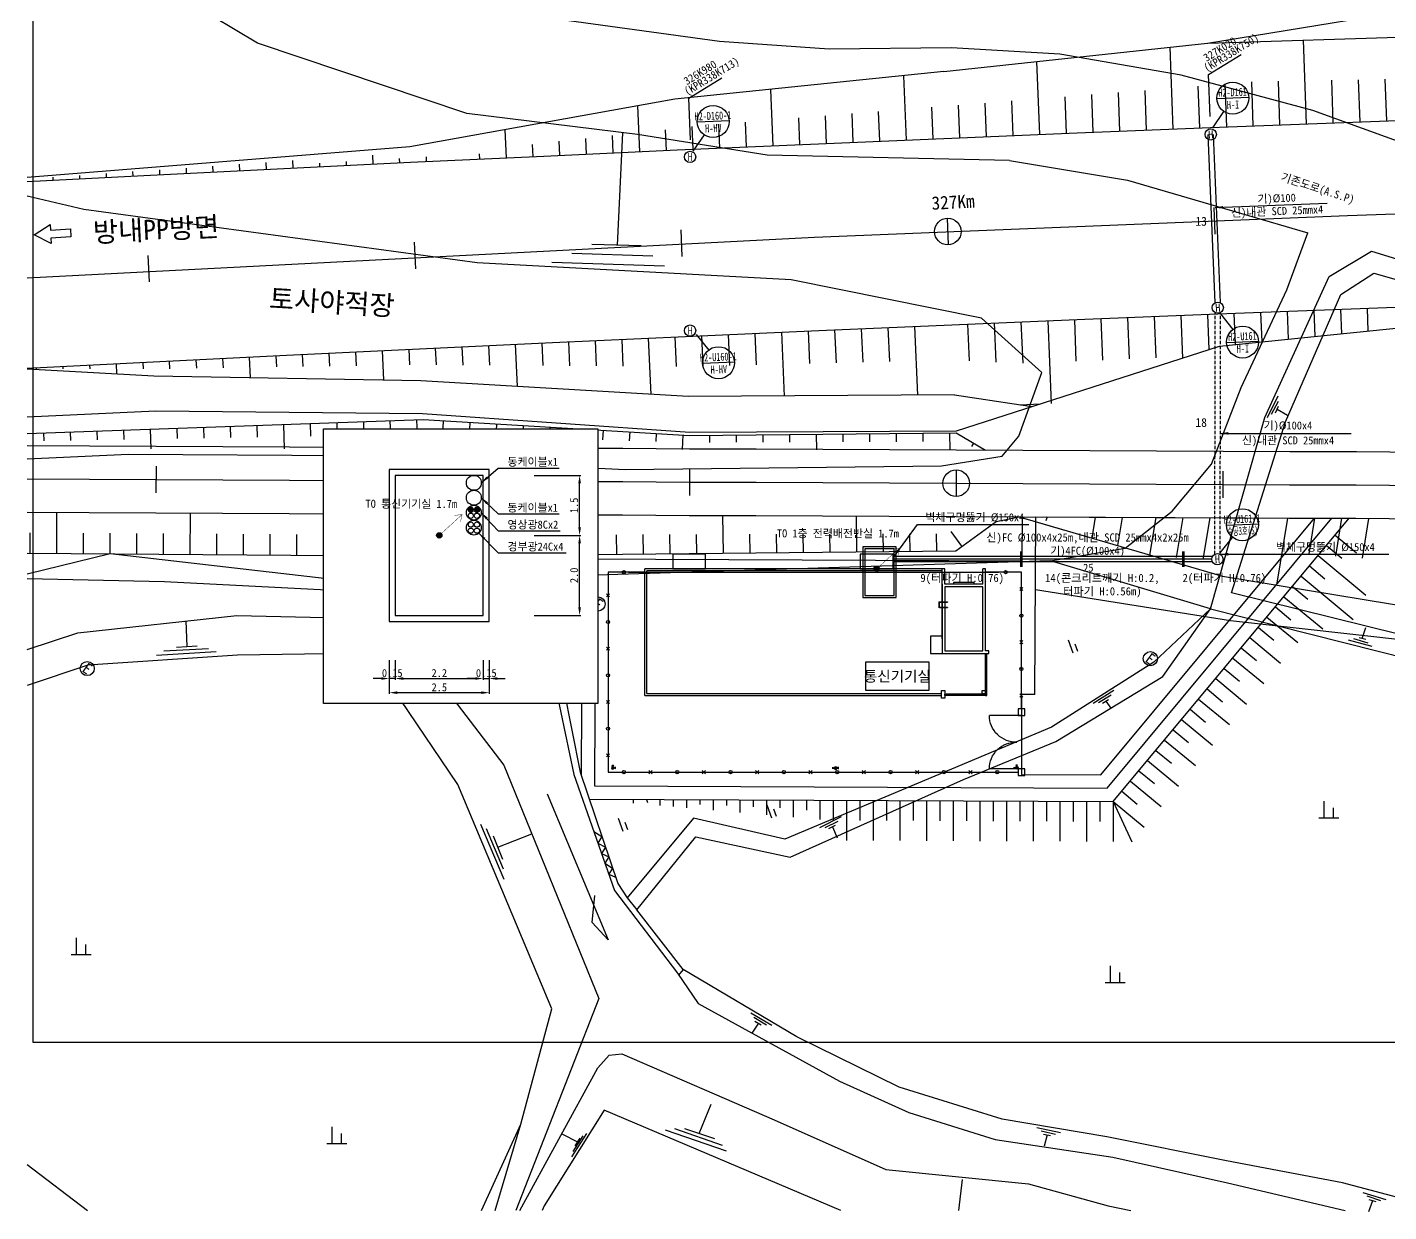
# Model space of a CAD drawing. Extents: x 12844 to 13371, y 104557 to 104695.
# Drawn here: x 13037.9 to 13140, y 104556.6 to 104645.4 of the extents above; entities that cross this region are included whole.
import ezdxf
from ezdxf.enums import TextEntityAlignment as Align

# ---------------------------------------------------------------- set-up
doc = ezdxf.new("R2010")
doc.units = 0
doc.header["$MEASUREMENT"] = 0
doc.linetypes.add('HIDDEN', pattern=[0.375, 0.25, -0.125])
doc.layers.get('DEFPOINTS').update_dxf_attribs({"linetype": 'CONTINUOUS'})
for name, color, linetype in [('TT-LINE', 7, 'CONTINUOUS'), ('TT-MANH', 4, 'CONTINUOUS'), ('TX-LINE', 2, 'CONTINUOUS'), ('TZ-BASE', 253, 'CONTINUOUS'), ('TZ-DIMS', 1, 'CONTINUOUS'), ('TZ-LEAL', 1, 'CONTINUOUS'), ('TZ-LEAT', 3, 'CONTINUOUS'), ('TZ-LINE', 7, 'CONTINUOUS'), ('TZ-TEXT', 6, 'CONTINUOUS')]:
    doc.layers.add(name, color=color, linetype=linetype)
doc.layers.add('TX-PAPR', color=2, linetype='CONTINUOUS', plot=False)
doc.styles.add('GR', font='GulimChe.ttf')
doc.styles.get("Standard").update_dxf_attribs({"font": 'GulimChe.ttf'})
doc.linetypes.add('ZIGZAG', pattern='A,0.00254,-5.08,[131,ltypeshp.shx,S=5.08,R=0,X=-5.08,Y=0],-10.16,[131,ltypeshp.shx,S=5.08,R=180,X=5.08,Y=0],-5.08', length=20.32254)
doc.dimstyles.new('D200', dxfattribs={"dimscale": 0.2, "dimtxt": 3, "dimasz": 3, "dimexe": 0.5, "dimexo": 0.5, "dimgap": 0.5, "dimtad": 1, "dimdec": 0, "dimzin": 1, "dimdsep": 46, "dimlunit": 6, "dimtxsty": 'Standard', "dimcen": 1, "dimclrd": 1, "dimclre": 1, "dimclrt": 3, "dimadec": 0, "dimazin": 0, "dimtfac": 1, "dimtdec": 0, "dimtix": 1, "dimtmove": 2, "dimatfit": 3, "dimfxl": 0, "dimtvp": 2, "dimlwd": -1, "dimlwe": -1, "dimarcsym": 0})

# ---------------------------------------------------------------- blocks, each defined once
blk = doc.blocks.new('*D15')
at = {"layer": 'DEFPOINTS', "color": 0}
for p in [(13075.84, 104607.31), (13079.34, 104607.31), (13075.84, 104601.31)]:
    blk.add_point(p, dxfattribs=at)
at = {"layer": 'TZ-LINE', "color": 1}
for p, q in [((13075.94, 104607.31), (13079.44, 104607.31)), ((13079.34, 104601.91), (13079.34, 104606.71)), ((13075.94, 104601.31), (13079.44, 104601.31))]:
    blk.add_line(p, q, dxfattribs=at)
for points in [[(13079.24, 104606.71), (13079.44, 104606.71), (13079.34, 104607.31)], [(13079.24, 104601.91), (13079.44, 104601.91), (13079.34, 104601.31)]]:
    blk.add_solid(points, dxfattribs=at)
at = {"layer": 'TZ-LINE', "color": 3, "insert": (13078.93, 104604.31), "char_height": 0.6, "width": 1.1387, "attachment_point": 5, "rotation": 90}
blk.add_mtext('2.0', dxfattribs=at)
blk = doc.blocks.new('*D16')
at = {"layer": 'DEFPOINTS', "color": 0}
for p in [(13075.84, 104611.81), (13079.34, 104611.81), (13075.84, 104607.31)]:
    blk.add_point(p, dxfattribs=at)
at = {"layer": 'TZ-LINE', "color": 1}
for p, q in [((13075.94, 104611.81), (13079.44, 104611.81)), ((13079.34, 104607.91), (13079.34, 104611.21)), ((13075.94, 104607.31), (13079.44, 104607.31))]:
    blk.add_line(p, q, dxfattribs=at)
for points in [[(13079.24, 104611.21), (13079.44, 104611.21), (13079.34, 104611.81)], [(13079.24, 104607.91), (13079.44, 104607.91), (13079.34, 104607.31)]]:
    blk.add_solid(points, dxfattribs=at)
at = {"layer": 'TZ-LINE', "color": 3, "insert": (13078.93, 104609.56), "char_height": 0.6, "attachment_point": 5, "rotation": 90}
blk.add_mtext('1.5', dxfattribs=at)
blk = doc.blocks.new('*D17')
at = {"layer": 'DEFPOINTS', "color": 0}
for p in [(13065.07, 104598.05), (13065.52, 104598.05), (13065.07, 104596.57)]:
    blk.add_point(p, dxfattribs=at)
at = {"layer": 'TZ-LINE', "color": 1}
for p, q in [((13065.07, 104597.95), (13065.07, 104596.47)), ((13065.52, 104597.95), (13065.52, 104596.47)), ((13064.47, 104596.57), (13063.87, 104596.57)), ((13065.52, 104596.57), (13065.07, 104596.57)), ((13066.12, 104596.57), (13066.72, 104596.57))]:
    blk.add_line(p, q, dxfattribs=at)
for points in [[(13064.47, 104596.67), (13064.47, 104596.47), (13065.07, 104596.57)], [(13066.12, 104596.67), (13066.12, 104596.47), (13065.52, 104596.57)]]:
    blk.add_solid(points, dxfattribs=at)
at = {"layer": 'TZ-LINE', "color": 3, "insert": (13065.29, 104596.98), "char_height": 0.6, "attachment_point": 5}
blk.add_mtext('0.15', dxfattribs=at)
blk = doc.blocks.new('*D18')
at = {"layer": 'DEFPOINTS', "color": 0}
for p in [(13065.52, 104598.05), (13072.12, 104598.05), (13072.12, 104596.57)]:
    blk.add_point(p, dxfattribs=at)
at = {"layer": 'TZ-LINE', "color": 1}
for p, q in [((13065.52, 104597.95), (13065.52, 104596.47)), ((13072.12, 104597.95), (13072.12, 104596.47)), ((13066.12, 104596.57), (13071.52, 104596.57))]:
    blk.add_line(p, q, dxfattribs=at)
for points in [[(13066.12, 104596.67), (13066.12, 104596.47), (13065.52, 104596.57)], [(13071.52, 104596.67), (13071.52, 104596.47), (13072.12, 104596.57)]]:
    blk.add_solid(points, dxfattribs=at)
at = {"layer": 'TZ-LINE', "color": 3, "insert": (13068.82, 104596.98), "char_height": 0.6, "attachment_point": 5}
blk.add_mtext('2.2', dxfattribs=at)
blk = doc.blocks.new('*D19')
at = {"layer": 'DEFPOINTS', "color": 0}
for p in [(13072.12, 104598.05), (13072.57, 104598.05), (13072.57, 104596.57)]:
    blk.add_point(p, dxfattribs=at)
at = {"layer": 'TZ-LINE', "color": 1}
for p, q in [((13072.12, 104597.95), (13072.12, 104596.47)), ((13072.57, 104597.95), (13072.57, 104596.47)), ((13071.52, 104596.57), (13070.92, 104596.57)), ((13072.12, 104596.57), (13072.57, 104596.57)), ((13073.17, 104596.57), (13073.77, 104596.57))]:
    blk.add_line(p, q, dxfattribs=at)
for points in [[(13071.52, 104596.67), (13071.52, 104596.47), (13072.12, 104596.57)], [(13073.17, 104596.67), (13073.17, 104596.47), (13072.57, 104596.57)]]:
    blk.add_solid(points, dxfattribs=at)
at = {"layer": 'TZ-LINE', "color": 3, "insert": (13072.34, 104596.98), "char_height": 0.6, "attachment_point": 5}
blk.add_mtext('0.15', dxfattribs=at)
blk = doc.blocks.new('*D20')
at = {"layer": 'DEFPOINTS', "color": 0}
for p in [(13065.07, 104598.05), (13072.57, 104598.05), (13072.57, 104595.51)]:
    blk.add_point(p, dxfattribs=at)
at = {"layer": 'TZ-LINE', "color": 1}
for p, q in [((13065.07, 104597.95), (13065.07, 104595.41)), ((13072.57, 104597.95), (13072.57, 104595.41)), ((13065.67, 104595.51), (13071.97, 104595.51))]:
    blk.add_line(p, q, dxfattribs=at)
for points in [[(13065.67, 104595.61), (13065.67, 104595.41), (13065.07, 104595.51)], [(13071.97, 104595.61), (13071.97, 104595.41), (13072.57, 104595.51)]]:
    blk.add_solid(points, dxfattribs=at)
at = {"layer": 'TZ-LINE', "color": 3, "insert": (13068.82, 104595.91), "char_height": 0.6, "attachment_point": 5}
blk.add_mtext('2.5', dxfattribs=at)

msp = doc.modelspace()

# ---------------------------------------------------------------- hatches: boundary and pattern name
at = {"layer": 'TZ-LINE'}
h = msp.add_hatch(color=256, dxfattribs=at)
h.dxf.hatch_style = 1
h.paths.add_polyline_path([(13101.42, 104604.8, 1), (13101.82, 104604.8, 1)])

# ---------------------------------------------------------------- linework, layer by layer
at = {"layer": 'TT-LINE', "linetype": 'HIDDEN', "flags": 128}
for points in [[(13126.98, 104605.89), (13127, 104624.03)], [(13127.38, 104605.89), (13127.4, 104624.02)]]:
    msp.add_lwpolyline(points, dxfattribs=at)
at = {"layer": 'TT-MANH'}
for centre in [(13126.67, 104637.38), (13087.63, 104635.7), (13127.2, 104624.39), (13087.63, 104622.67), (13127.17, 104605.52)]:
    msp.add_circle(centre, 0.42, dxfattribs=at)
at = {"layer": 'TZ-BASE'}
for p, q in [((13126.46, 104644.23), (13147.35, 104644.9)), ((13123.86, 104637.79), (13123.62, 104643.92)), ((13133.86, 104638.18), (13133.62, 104644.46)), ((13113.86, 104637.39), (13113.63, 104642.85)), ((13106.65, 104642.1), (13086.49, 104640.02)), ((13103.86, 104636.97), (13103.65, 104641.79)), ((13137.87, 104638.34), (13137.75, 104641.49)), ((13139.87, 104638.41), (13139.75, 104641.53)), ((13093.86, 104636.54), (13093.67, 104640.76)), ((13119.86, 104637.63), (13119.75, 104640.53)), ((13121.86, 104637.71), (13121.74, 104640.69)), ((13125.86, 104637.87), (13125.73, 104641.01)), ((13127.87, 104637.95), (13127.74, 104641.17)), ((13129.86, 104638.03), (13129.74, 104641.33)), ((13131.86, 104638.11), (13131.74, 104641.39)), ((13135.86, 104638.26), (13135.74, 104641.46)), ((13086.49, 104640.02), (13066.61, 104636.46)), ((13083.86, 104636.09), (13083.7, 104639.52)), ((13107.86, 104637.14), (13107.76, 104639.58)), ((13109.86, 104637.22), (13109.76, 104639.74)), ((13111.86, 104637.31), (13111.75, 104639.9)), ((13115.86, 104637.47), (13115.74, 104640.21)), ((13117.86, 104637.55), (13117.75, 104640.37)), ((13095.85, 104636.63), (13095.77, 104638.63)), ((13097.86, 104636.71), (13097.77, 104638.79)), ((13099.86, 104636.8), (13099.77, 104638.95)), ((13101.86, 104636.89), (13101.76, 104639.1)), ((13105.85, 104637.06), (13105.75, 104639.42)), ((13073.86, 104635.63), (13073.76, 104637.74)), ((13085.85, 104636.18), (13085.78, 104637.74)), ((13087.86, 104636.27), (13087.79, 104637.97)), ((13089.86, 104636.36), (13089.78, 104638.15)), ((13091.86, 104636.45), (13091.78, 104638.31)), ((13066.61, 104636.46), (13037.92, 104634.16)), ((13075.85, 104635.72), (13075.81, 104636.64)), ((13077.86, 104635.82), (13077.81, 104636.87)), ((13079.86, 104635.91), (13079.81, 104637.09)), ((13081.86, 104636), (13081.8, 104637.3)), ((13057.86, 104634.86), (13057.84, 104635.42)), ((13063.86, 104635.15), (13063.83, 104635.83)), ((13065.86, 104635.25), (13065.84, 104635.58)), ((13067.86, 104635.35), (13067.85, 104635.7)), ((13071.86, 104635.54), (13071.84, 104635.94)), ((13043.86, 104634.16), (13043.85, 104634.45)), ((13045.86, 104634.26), (13045.84, 104634.59)), ((13047.87, 104634.37), (13047.85, 104634.73)), ((13049.86, 104634.47), (13049.85, 104634.86)), ((13051.86, 104634.57), (13051.84, 104635)), ((13053.86, 104634.66), (13053.84, 104635.14)), ((13055.86, 104634.76), (13055.83, 104635.28)), ((13059.86, 104634.96), (13059.85, 104635.22)), ((13061.86, 104635.06), (13061.85, 104635.34)), ((13039.87, 104633.96), (13039.86, 104634.17)), ((13041.86, 104634.06), (13041.85, 104634.31)), ((13126.9, 104631.91), (13126.97, 104629.91)), ((13106.91, 104631.1), (13106.99, 104629.1)), ((13066.94, 104629.3), (13067.04, 104627.3)), ((13086.93, 104630.23), (13087.01, 104628.23)), ((13046.97, 104628.31), (13047.07, 104626.32)), ((13132.4, 104624.12), (13132.48, 104622.02)), ((13134.4, 104624.19), (13134.48, 104622.23)), ((13136.4, 104624.27), (13136.47, 104622.43)), ((13138.39, 104624.35), (13138.45, 104622.63)), ((13108.44, 104623.15), (13108.56, 104620.41)), ((13110.44, 104623.24), (13110.56, 104620.3)), ((13112.44, 104623.32), (13112.57, 104620.22)), ((13114.44, 104623.4), (13114.69, 104617.2)), ((13116.44, 104623.48), (13116.56, 104620.38)), ((13118.42, 104623.56), (13118.55, 104620.46)), ((13120.42, 104623.64), (13120.55, 104620.54)), ((13122.42, 104623.72), (13122.54, 104620.62)), ((13124.42, 104623.8), (13124.55, 104620.61)), ((13126.42, 104623.88), (13126.52, 104621.24)), ((13128.41, 104623.96), (13128.5, 104621.62)), ((13130.4, 104624.04), (13130.49, 104621.82)), ((13084.49, 104622.11), (13084.69, 104617.88)), ((13086.49, 104622.2), (13086.59, 104619.98)), ((13088.48, 104622.29), (13088.58, 104620.01)), ((13090.48, 104622.37), (13090.58, 104620.06)), ((13092.48, 104622.46), (13092.58, 104620.11)), ((13094.48, 104622.55), (13094.69, 104617.76)), ((13096.47, 104622.64), (13096.58, 104620.21)), ((13098.46, 104622.73), (13098.57, 104620.26)), ((13100.46, 104622.81), (13100.57, 104620.3)), ((13102.46, 104622.9), (13102.57, 104620.35)), ((13104.46, 104622.98), (13104.68, 104617.82)), ((13062.54, 104621.07), (13062.59, 104620.03)), ((13064.54, 104621.17), (13064.64, 104618.95)), ((13066.53, 104621.27), (13066.59, 104620.09)), ((13068.52, 104621.36), (13068.58, 104620.1)), ((13070.52, 104621.46), (13070.59, 104620.08)), ((13072.52, 104621.55), (13072.59, 104620.07)), ((13074.52, 104621.65), (13074.67, 104618.47)), ((13076.51, 104621.74), (13076.59, 104620.05)), ((13078.5, 104621.83), (13078.58, 104620.03)), ((13080.5, 104621.92), (13080.59, 104620.02)), ((13082.5, 104622.01), (13082.59, 104620.01)), ((13042.58, 104620.08), (13042.6, 104619.8)), ((13044.58, 104620.18), (13044.62, 104619.42)), ((13046.58, 104620.28), (13046.6, 104619.79)), ((13048.57, 104620.38), (13048.59, 104619.81)), ((13050.56, 104620.48), (13050.6, 104619.84)), ((13052.56, 104620.58), (13052.6, 104619.88)), ((13054.56, 104620.68), (13054.64, 104619.13)), ((13056.56, 104620.78), (13056.6, 104619.94)), ((13058.54, 104620.88), (13058.59, 104619.97)), ((13060.54, 104620.98), (13060.59, 104620)), ((13038.59, 104619.87), (13038.59, 104619.81)), ((13040.59, 104619.97), (13040.6, 104619.8)), ((13067.12, 104615.97), (13067.2, 104613.77)), ((13039.14, 104614.99), (13039.16, 104614.4)), ((13041.14, 104615.06), (13041.16, 104614.43)), ((13043.14, 104615.13), (13043.16, 104614.47)), ((13045.14, 104615.2), (13045.16, 104614.5)), ((13047.14, 104615.27), (13047.19, 104613.8)), ((13049.13, 104615.34), (13049.16, 104614.57)), ((13051.13, 104615.41), (13051.16, 104614.6)), ((13053.13, 104615.48), (13053.16, 104614.64)), ((13055.13, 104615.55), (13055.16, 104614.67)), ((13057.13, 104615.62), (13057.19, 104613.79)), ((13059.13, 104615.69), (13059.16, 104614.74)), ((13061.13, 104615.76), (13061.16, 104614.77)), ((13063.13, 104615.83), (13063.16, 104614.8)), ((13065.12, 104615.9), (13065.16, 104614.84)), ((13069.12, 104615.9), (13069.06, 104614.83)), ((13071.12, 104615.78), (13071.06, 104614.77)), ((13073.11, 104615.66), (13073.06, 104614.71)), ((13075.11, 104615.55), (13075.06, 104614.65)), ((13077.11, 104615.43), (13077.01, 104613.76)), ((13079.1, 104615.31), (13079.06, 104614.53)), ((13081.1, 104615.19), (13081.06, 104614.47)), ((13083.1, 104615.08), (13083.06, 104614.41)), ((13085.09, 104614.96), (13085.06, 104614.35)), ((13101.09, 104614.93), (13101.09, 104614.33)), ((13103.09, 104614.95), (13103.09, 104614.33)), ((13105.09, 104614.96), (13105.09, 104614.34)), ((13107.09, 104614.98), (13107.1, 104613.72)), ((13087.09, 104614.84), (13087.02, 104613.74)), ((13089.09, 104614.83), (13089.09, 104614.28)), ((13091.09, 104614.84), (13091.09, 104614.29)), ((13093.09, 104614.86), (13093.09, 104614.3)), ((13095.09, 104614.88), (13095.09, 104614.31)), ((13097.09, 104614.9), (13097.1, 104613.73)), ((13099.09, 104614.91), (13099.09, 104614.32)), ((13108.88, 104614.23), (13108.73, 104613.97)), ((13047.58, 104612.49), (13047.57, 104610.49)), ((13067.58, 104612.4), (13067.57, 104610.4)), ((13087.58, 104612.31), (13087.57, 104610.31)), ((13107.58, 104612.22), (13107.57, 104610.22)), ((13127.58, 104612.13), (13127.57, 104610.13)), ((13040.13, 104605.97), (13040.15, 104609.03)), ((13050.13, 104605.88), (13050.15, 104608.98)), ((13060.13, 104605.8), (13060.15, 104608.94)), ((13070.12, 104605.77), (13070.09, 104608.89)), ((13080.12, 104605.87), (13080.09, 104608.85)), ((13090.12, 104605.97), (13090.09, 104608.8)), ((13100.12, 104606.08), (13100.1, 104608.76)), ((13112.54, 104605.37), (13112.55, 104608.7)), ((13113.48, 104595.37), (13113.54, 104608.7)), ((13114.39, 104608.69), (13114.31, 104608.41)), ((13117.99, 104608.67), (13117.74, 104607.11)), ((13118.43, 104589.34), (13134.46, 104608.6)), ((13118.9, 104588.34), (13135.76, 104608.59)), ((13119.36, 104587.34), (13137.05, 104608.59)), ((13120.02, 104608.66), (13119.67, 104606.54)), ((13122.54, 104608.65), (13122.08, 104605.82)), ((13124.57, 104608.64), (13124.08, 104605.65)), ((13126.59, 104608.63), (13126.08, 104605.49)), ((13132.43, 104608.61), (13131.61, 104603.58)), ((13134.46, 104608.6), (13134.02, 104605.93)), ((13136.48, 104608.59), (13136.02, 104605.76)), ((13138.51, 104608.58), (13138.02, 104605.59)), ((13038.13, 104605.98), (13038.14, 104607.51)), ((13042.13, 104605.95), (13042.14, 104607.48)), ((13044.13, 104605.93), (13044.14, 104607.47)), ((13046.13, 104605.92), (13046.14, 104607.46)), ((13048.13, 104605.9), (13048.14, 104607.45)), ((13052.13, 104605.87), (13052.14, 104607.42)), ((13054.13, 104605.85), (13054.14, 104607.41)), ((13056.13, 104605.83), (13056.14, 104607.4)), ((13058.13, 104605.82), (13058.14, 104607.38)), ((13062.12, 104605.79), (13062.14, 104607.36)), ((13074.98, 104607.31), (13062.45, 104607.31)), ((13074.98, 104606.86), (13062.45, 104606.86)), ((13064.12, 104605.77), (13064.14, 104607.34)), ((13066.12, 104605.75), (13066.14, 104607.33)), ((13068.12, 104605.75), (13068.11, 104607.32)), ((13072.12, 104605.79), (13072.11, 104607.34)), ((13074.12, 104605.81), (13074.11, 104607.34)), ((13076.12, 104605.83), (13076.11, 104607.35)), ((13078.12, 104605.85), (13078.11, 104607.35)), ((13082.12, 104605.89), (13082.11, 104607.36)), ((13084.12, 104605.91), (13084.11, 104607.37)), ((13086.12, 104605.93), (13086.11, 104607.38)), ((13088.12, 104605.95), (13088.11, 104607.38)), ((13092.12, 104605.99), (13092.11, 104607.39)), ((13094.12, 104606.01), (13094.11, 104607.4)), ((13096.12, 104606.03), (13096.11, 104607.4)), ((13098.12, 104606.05), (13098.11, 104607.41)), ((13102.12, 104606.1), (13102.11, 104607.42)), ((13104.12, 104606.12), (13104.11, 104607.43)), ((13106.12, 104606.14), (13106.11, 104607.43)), ((13108.01, 104606.49), (13107.2, 104607.61)), ((13062.45, 104606.56), (13074.98, 104606.56)), ((13079.53, 104605.52), (13079.45, 104589.29)), ((13112.54, 104605.37), (13079.53, 104605.52)), ((13080.53, 104605.52), (13080.45, 104588.52)), ((13080.53, 104605.52), (13080.45, 104588.52)), ((13084.22, 104595.3), (13084.22, 104604.8)), ((13106.52, 104604.8), (13084.22, 104604.8)), ((13106.72, 104604.8), (13106.52, 104604.8)), ((13106.52, 104599.55), (13106.52, 104604.8)), ((13106.72, 104603.65), (13106.72, 104604.8)), ((13109.77, 104604.8), (13109.57, 104604.8)), ((13109.57, 104603.65), (13109.57, 104604.8)), ((13109.77, 104598.65), (13109.77, 104604.8)), ((13083.01, 104604.55), (13110.76, 104604.55)), ((13106.52, 104604.65), (13084.37, 104604.65)), ((13084.37, 104595.45), (13084.37, 104604.65)), ((13107.41, 104603.8), (13108.93, 104603.8)), ((13107.41, 104603.65), (13107.41, 104603.8)), ((13108.93, 104603.65), (13108.93, 104603.8)), ((13081.59, 104602.92), (13081.36, 104602.69)), ((13081.36, 104602.92), (13081.59, 104602.69)), ((13106.52, 104603.65), (13106.52, 104598.45)), ((13109.57, 104603.65), (13106.72, 104603.65)), ((13109.57, 104603.45), (13106.72, 104603.45)), ((13106.72, 104603.45), (13106.72, 104598.65)), ((13109.57, 104598.65), (13109.57, 104603.45)), ((13112.36, 104603.18), (13112.59, 104603.41)), ((13112.59, 104603.18), (13112.36, 104603.41)), ((13106.3, 104601.93), (13106.3, 104602.29)), ((13106.3, 104601.93), (13106.3, 104602.29)), ((13106.32, 104601.93), (13106.32, 104602.29)), ((13106.32, 104601.93), (13106.32, 104602.29)), ((13106.33, 104602.32), (13106.52, 104602.32)), ((13106.33, 104602.32), (13106.92, 104602.32)), ((13106.33, 104602.3), (13106.52, 104602.3)), ((13106.33, 104602.3), (13106.92, 104602.3)), ((13106.33, 104601.92), (13106.52, 104601.92)), ((13106.33, 104601.92), (13106.92, 104601.92)), ((13106.33, 104601.9), (13106.52, 104601.9)), ((13106.33, 104601.9), (13106.92, 104601.9)), ((13106.92, 104602.32), (13106.92, 104602.3)), ((13106.92, 104602.3), (13106.92, 104602.32)), ((13106.92, 104601.92), (13106.92, 104601.9)), ((13106.92, 104601.9), (13106.92, 104601.92)), ((13081.59, 104598.92), (13081.36, 104598.69)), ((13081.36, 104598.92), (13081.59, 104598.69)), ((13106.72, 104598.65), (13109.57, 104598.65)), ((13110.02, 104598.65), (13109.77, 104598.65)), ((13110.02, 104598.45), (13110.02, 104598.65)), ((13112.36, 104599.18), (13112.59, 104599.41)), ((13112.59, 104599.18), (13112.36, 104599.41)), ((13106.52, 104598.45), (13110.02, 104598.45)), ((13106.52, 104598.45), (13109.77, 104598.45)), ((13109.78, 104595.4), (13109.78, 104598.4)), ((13109.82, 104595.4), (13109.82, 104598.4)), ((13109.84, 104595.4), (13109.84, 104598.4)), ((13109.88, 104595.4), (13109.88, 104598.4)), ((13081.59, 104594.92), (13081.36, 104594.69)), ((13081.36, 104594.92), (13081.59, 104594.69)), ((13084.22, 104595.3), (13106.47, 104595.3)), ((13084.37, 104595.45), (13106.47, 104595.45)), ((13109.78, 104595.4), (13106.82, 104595.4)), ((13109.78, 104595.36), (13106.82, 104595.36)), ((13109.78, 104595.34), (13106.82, 104595.34)), ((13109.78, 104595.3), (13106.82, 104595.3)), ((13112.36, 104595.18), (13112.59, 104595.41)), ((13112.59, 104595.18), (13112.36, 104595.41)), ((13112.49, 104595.37), (13112.47, 104589.37)), ((13113.48, 104595.37), (13112.49, 104595.37)), ((13112.47, 104593.8), (13110.07, 104593.8)), ((13112.72, 104594.3), (13112.22, 104594.3)), ((13112.22, 104594.3), (13112.22, 104593.8)), ((13112.22, 104593.8), (13112.72, 104593.8)), ((13112.72, 104593.8), (13112.72, 104594.3)), ((13081.59, 104590.92), (13081.36, 104590.69)), ((13081.36, 104590.92), (13081.59, 104590.69)), ((13081.82, 104589.97), (13081.77, 104590.08)), ((13081.77, 104590.08), (13081.88, 104590.08)), ((13081.88, 104590.08), (13081.82, 104589.97)), ((13082.03, 104589.93), (13081.93, 104589.87)), ((13081.93, 104589.87), (13082.03, 104589.81)), ((13082.03, 104589.81), (13082.03, 104589.93)), ((13084.78, 104589.43), (13084.54, 104589.67)), ((13084.78, 104589.67), (13084.54, 104589.43)), ((13088.78, 104589.43), (13088.54, 104589.67)), ((13088.78, 104589.67), (13088.54, 104589.43)), ((13092.78, 104589.43), (13092.54, 104589.67)), ((13092.78, 104589.67), (13092.54, 104589.43)), ((13096.78, 104589.43), (13096.54, 104589.67)), ((13096.78, 104589.67), (13096.54, 104589.43)), ((13098.34, 104589.91), (13098.44, 104589.85)), ((13098.34, 104589.79), (13098.34, 104589.91)), ((13098.44, 104589.85), (13098.34, 104589.79)), ((13098.75, 104589.91), (13098.64, 104589.85)), ((13098.64, 104589.85), (13098.75, 104589.79)), ((13098.75, 104589.79), (13098.75, 104589.91)), ((13100.78, 104589.43), (13100.54, 104589.67)), ((13100.78, 104589.67), (13100.54, 104589.43)), ((13104.78, 104589.43), (13104.54, 104589.67)), ((13104.78, 104589.67), (13104.54, 104589.43)), ((13108.78, 104589.43), (13108.54, 104589.67)), ((13108.78, 104589.67), (13108.54, 104589.43)), ((13112.47, 104589.8), (13110.07, 104589.8)), ((13111.92, 104589.93), (13112.02, 104589.87)), ((13111.92, 104589.81), (13111.92, 104589.93)), ((13112.02, 104589.87), (13111.92, 104589.81)), ((13112.06, 104590.08), (13112.12, 104589.97)), ((13112.18, 104590.08), (13112.06, 104590.08)), ((13112.12, 104589.97), (13112.18, 104590.08)), ((13112.72, 104589.8), (13112.22, 104589.8)), ((13112.22, 104589.8), (13112.22, 104589.3)), ((13112.72, 104589.3), (13112.72, 104589.8)), ((13080.45, 104588.52), (13118.9, 104588.34)), ((13112.22, 104589.3), (13112.72, 104589.3)), ((13112.47, 104589.37), (13118.43, 104589.34)), ((13080.05, 104587.52), (13119.36, 104587.34))]:
    msp.add_line(p, q, dxfattribs=at)
at = {"layer": 'TZ-BASE', "ltscale": 0.7}
for p, q in [((13037.92, 104614.94), (13067.6, 104615.99)), ((13067.6, 104615.99), (13087.59, 104614.81)), ((13067.6, 104615.99), (13087.59, 104614.81)), ((13087.59, 104614.81), (13107.59, 104614.99)), ((13087.59, 104614.81), (13107.59, 104614.99)), ((13107.59, 104614.99), (13109.77, 104613.71)), ((13107.59, 104614.99), (13109.77, 104613.71)), ((13107.55, 104606.15), (13110.58, 104608.35)), ((13107.55, 104606.15), (13110.58, 104608.35)), ((13110.58, 104608.35), (13112.31, 104608.7)), ((13110.58, 104608.35), (13112.31, 104608.7)), ((13112.31, 104608.7), (13115.62, 104607.73)), ((13112.31, 104608.7), (13127.54, 104604.24)), ((13037.92, 104605.98), (13067.55, 104605.74)), ((13067.55, 104605.74), (13107.55, 104606.15)), ((13127.53, 104604.24), (13127.54, 104604.24)), ((13127.53, 104604.24), (13127.54, 104604.24)), ((13127.54, 104604.24), (13147.53, 104600.97)), ((13127.54, 104604.24), (13147.53, 104600.97))]:
    msp.add_line(p, q, dxfattribs=at)
at = {"layer": 'TZ-BASE'}
for points in [[(13124.45, 104641.82), (13115.36, 104643.41), (13107.24, 104643.89), (13098.06, 104643.78), (13089.83, 104644.35), (13076.54, 104646.19), (13058.84, 104651.17), (13050.67, 104656.14), (13044.23, 104660.67)], [(13111.57, 104635.43), (13093.4, 104635.84), (13083.68, 104637.37), (13070.88, 104638.96), (13055.18, 104644.23), (13048.49, 104648.25), (13040.26, 104654.18), (13037.92, 104655.92)], [(13106.65, 104642.1), (13126.42, 104644.22), (13146.35, 104647.5), (13146.74, 104647.65)], [(13166.84, 104634.61), (13165.68, 104631.31), (13161.56, 104629.3), (13134.33, 104639.17), (13124.45, 104641.82)], [(13037.92, 104633.85), (13046.66, 104634.3), (13056.66, 104634.8), (13066.66, 104635.29), (13076.66, 104635.76), (13086.65, 104636.22), (13096.66, 104636.66), (13106.66, 104637.09), (13116.66, 104637.51), (13126.66, 104637.9), (13136.66, 104638.29), (13146.67, 104638.66), (13156.67, 104639.02), (13166.67, 104639.36), (13176.68, 104639.69), (13186.68, 104640.01), (13196.69, 104640.31), (13197.92, 104640.34)], [(13082.19, 104629.08), (13082.58, 104637.5)], [(13111.57, 104635.43), (13120.42, 104633.94), (13133.96, 104630)], [(13037.92, 104626.63), (13096.96, 104629.67), (13136.93, 104631.3), (13176.9, 104632.69), (13197.92, 104633.29)], [(13037.92, 104613.04), (13045.5, 104613.39), (13061.84, 104613.31), (13082.75, 104612.25), (13106.47, 104612.53), (13111.03, 104613.24), (13112.28, 104614.74), (13114.01, 104619.52), (13109.49, 104623.59), (13095.2, 104626.47), (13071.66, 104627.76), (13042.17, 104631.74), (13037.92, 104632.75)], [(13114.66, 104605.4), (13120.25, 104606.36), (13123.78, 104609.12), (13126.72, 104612.64), (13128.95, 104618.39), (13132.37, 104625.73), (13133.96, 104630)], [(13084.84, 104628.25), (13078.76, 104628.46)], [(13083.95, 104629.03), (13080.25, 104629.13)], [(13126.65, 104601.8), (13130.72, 104616.14), (13135.54, 104626.72), (13138.72, 104628.62), (13155.25, 104623.56), (13155.97, 104613.94), (13158.95, 104602.33), (13160.43, 104601.42), (13163.83, 104593.32), (13166.54, 104576.69), (13166.25, 104568.83)], [(13085.7, 104627.51), (13077.27, 104627.78)], [(13037.92, 104619.84), (13047.37, 104620.32), (13057.35, 104620.82), (13067.33, 104621.31), (13077.31, 104621.78), (13087.28, 104622.23), (13097.27, 104622.68), (13107.25, 104623.1), (13117.23, 104623.52), (13127.21, 104623.92), (13137.19, 104624.3), (13147.17, 104624.67), (13157.16, 104625.03), (13167.14, 104625.37), (13177.13, 104625.7), (13187.11, 104626.01), (13197.1, 104626.31), (13197.92, 104626.33)], [(13153.46, 104596.75), (13128.23, 104603.01), (13132.28, 104615.82), (13136.42, 104625.37), (13138.91, 104626.97), (13151.13, 104623.51), (13149.42, 104608.73), (13152.9, 104602.05), (13153.46, 104596.75)], [(13107.46, 104617.84), (13087.48, 104617.72), (13067.44, 104618.9), (13047.42, 104619.26), (13037.92, 104619.78)], [(13107.46, 104617.84), (13112.43, 104617.1)], [(13112.39, 104617.11), (13113.88, 104617.17)], [(13112.43, 104617.1), (13113.28, 104616.98)], [(13130.92, 104616.14), (13131.73, 104617.78)], [(13131.23, 104616.4), (13131.74, 104617.37)], [(13131.53, 104616.5), (13131.76, 104616.99)], [(13131.65, 104616.77), (13132.42, 104616.33)], [(13037.92, 104614.04), (13042.59, 104614.02), (13047.59, 104613.99), (13052.59, 104613.97), (13057.59, 104613.95), (13062.59, 104613.93), (13067.59, 104613.9), (13077.59, 104613.86), (13082.59, 104613.84), (13087.59, 104613.81), (13092.59, 104613.79), (13097.59, 104613.77), (13102.59, 104613.74), (13107.59, 104613.72), (13112.59, 104613.7), (13117.59, 104613.68), (13122.59, 104613.65), (13127.59, 104613.63), (13132.59, 104613.61), (13137.59, 104613.59), (13142.59, 104613.56)], [(13070.8, 104612.54), (13079.21, 104611.91)], [(13037.92, 104611.54), (13042.58, 104611.52), (13047.58, 104611.49), (13052.58, 104611.47), (13057.58, 104611.45), (13062.58, 104611.43), (13067.58, 104611.4), (13072.58, 104611.38), (13077.58, 104611.36), (13082.58, 104611.34), (13087.58, 104611.31), (13092.58, 104611.29), (13097.58, 104611.27), (13102.58, 104611.24), (13107.58, 104611.22), (13112.58, 104611.2), (13117.58, 104611.18), (13122.58, 104611.15), (13127.58, 104611.13), (13132.57, 104611.11), (13137.57, 104611.09), (13142.57, 104611.06)], [(13071.63, 104611.76), (13077.69, 104611.3)], [(13072.48, 104610.95), (13076.17, 104610.68)], [(13074.24, 104610.82), (13073.49, 104602.54)], [(13037.92, 104609.04), (13042.56, 104609.02), (13047.56, 104608.99), (13052.56, 104608.97), (13057.56, 104608.95), (13062.56, 104608.93), (13067.56, 104608.9), (13077.56, 104608.86), (13082.56, 104608.84), (13087.56, 104608.81), (13092.56, 104608.79), (13097.56, 104608.77), (13102.56, 104608.74), (13107.56, 104608.72), (13112.56, 104608.7), (13117.56, 104608.68), (13122.56, 104608.65), (13127.56, 104608.63), (13132.56, 104608.61), (13137.56, 104608.59), (13142.56, 104608.56)], [(13113.54, 104608.7), (13134.46, 104608.6)], [(13126.65, 104601.8), (13114.66, 104605.4), (13077.45, 104604.22), (13076.88, 104602.15), (13044.13, 104605.93), (13037.92, 104604.39)], [(13076.32, 104601.78), (13078.9, 104589.36), (13081.95, 104580.68), (13086.67, 104574.46), (13088.22, 104572.19), (13098.82, 104566.37), (13104.02, 104564.03), (13110.5, 104561.99), (13119.33, 104560.66), (13127.92, 104558.73), (13136.74, 104556.67)], [(13076.88, 104602.15), (13079.37, 104589.54), (13082.2, 104581.2), (13082.91, 104580.12)], [(13144.38, 104556.67), (13136.56, 104558.73), (13127.84, 104560.39), (13118.88, 104562.2), (13111.02, 104563.52), (13103.31, 104565.91), (13095.64, 104569.7), (13087.1, 104574.74), (13083.63, 104579.21), (13088.05, 104584.7), (13095.13, 104583.16), (13108.13, 104588.99), (13115.06, 104591.84), (13123.07, 104596.72), (13126.65, 104601.8), (13122.39, 104597.8), (13114.72, 104592.91), (13094.73, 104584.53), (13087.88, 104586.1), (13082.91, 104580.12), (13083.63, 104579.21)], [(13126.65, 104601.8), (13154.06, 104594.86), (13156.95, 104587.07), (13159.41, 104578.25), (13157.41, 104568.9), (13152.29, 104561.59), (13146.68, 104556.67)], [(13037.92, 104598.74), (13041.7, 104600.01), (13053.64, 104601.3), (13061.34, 104601.12), (13067.96, 104597.53), (13073.67, 104590.06), (13080.79, 104572.58), (13074.55, 104556.67)], [(13049.91, 104598.97), (13049.84, 104600.89)], [(13106.52, 104599.75), (13105.66, 104599.75), (13105.66, 104598.45), (13106.52, 104598.45)], [(13138.31, 104599.49), (13137.79, 104599.63)], [(13138.02, 104599.57), (13138.31, 104600.41)], [(13047.6, 104598.33), (13052.08, 104598.6)], [(13048.16, 104598.65), (13051.51, 104598.83)], [(13049.12, 104598.91), (13050.65, 104599.02)], [(13115.97, 104599.48), (13116.33, 104598.5)], [(13116.47, 104599.18), (13116.67, 104598.63)], [(13138.77, 104598.97), (13137.01, 104599.45)], [(13138.47, 104599.23), (13137.41, 104599.54)], [(13071.98, 104556.67), (13074.93, 104563.13), (13077.25, 104571.8), (13070.21, 104588.62), (13065.89, 104595.01), (13060.39, 104598.42), (13053.69, 104598.33), (13042.46, 104597.58), (13037.92, 104596.05)], [(13077.08, 104598.09), (13077.74, 104597.8), (13077.24, 104597.32), (13077.88, 104597.1), (13077.42, 104596.5), (13078.05, 104596.23), (13077.58, 104595.71), (13078.22, 104595.38), (13077.77, 104594.81)], [(13117.86, 104594.72), (13119.4, 104595.7)], [(13118.26, 104594.77), (13119.19, 104595.35)], [(13118.56, 104594.71), (13119.01, 104595)], [(13118.81, 104594.87), (13119.18, 104594.35)], [(13076.9, 104587.92), (13081.49, 104576.96), (13080.27, 104578.28), (13080.47, 104580.29)], [(13135.18, 104586.11), (13135.18, 104587.36)], [(13093.39, 104587.1), (13093.74, 104586.12)], [(13093.89, 104586.8), (13094.09, 104586.24)], [(13135.88, 104586.11), (13135.88, 104586.86)], [(13071.9, 104585.64), (13073.67, 104581.52)], [(13082.23, 104586.1), (13082.58, 104585.12)], [(13082.72, 104585.8), (13082.93, 104585.24)], [(13097.35, 104585.39), (13098.97, 104586.21)], [(13097.75, 104585.4), (13098.74, 104585.88)], [(13098.04, 104585.31), (13098.52, 104585.56)], [(13098.31, 104585.45), (13098.66, 104584.63)], [(13134.78, 104586.11), (13136.28, 104586.11)], [(13072.33, 104585.31), (13073.6, 104582.3)], [(13072.87, 104584.78), (13073.57, 104583.03)], [(13073.21, 104583.92), (13075.76, 104584.92)], [(13080.4, 104585.09), (13081, 104584.72), (13080.71, 104584.23), (13081.27, 104583.93), (13080.98, 104583.44), (13081.52, 104583.19), (13081.23, 104582.73), (13081.81, 104582.34), (13081.53, 104581.89), (13082.03, 104581.68)], [(13041.61, 104575.87), (13041.61, 104577.12)], [(13042.31, 104575.87), (13042.31, 104576.62)], [(13041.21, 104575.87), (13042.71, 104575.87)], [(13087.1, 104574.74), (13086.76, 104574.33)], [(13119.15, 104573.76), (13119.15, 104575.01)], [(13119.85, 104573.76), (13119.85, 104574.51)], [(13118.75, 104573.76), (13120.25, 104573.76)], [(13092.17, 104571.49), (13093.75, 104570.57)], [(13092.41, 104571.16), (13093.35, 104570.59)], [(13092.75, 104570.71), (13092.26, 104569.98)], [(13092.49, 104570.86), (13092.96, 104570.59)], [(13074.86, 104556.67), (13080.7, 104567.36), (13081.55, 104568.32), (13082.5, 104568.43), (13093.92, 104563.47), (13102.3, 104559.75), (13113, 104558.66), (13118.98, 104557.02), (13120.67, 104556.67)], [(13098.92, 104556.67), (13081.18, 104564.2), (13076.68, 104557.01), (13076.53, 104556.67)], [(13088.3, 104562.43), (13089.21, 104564.64)], [(13060.79, 104561.68), (13060.79, 104562.93)], [(13073, 104556.67), (13074.93, 104563.13)], [(13113.62, 104562.89), (13115.41, 104562.52)], [(13061.49, 104561.68), (13061.49, 104562.43)], [(13078, 104562.41), (13079.17, 104561.81)], [(13079.85, 104562.44), (13078.74, 104560.69)], [(13079.59, 104562.27), (13078.84, 104561.08)], [(13079.35, 104562.1), (13078.98, 104561.51)], [(13085.76, 104562.71), (13090.34, 104561.15)], [(13086.45, 104562.81), (13090.04, 104561.57)], [(13087.21, 104562.81), (13089.45, 104562.06)], [(13113.95, 104562.65), (13115.02, 104562.4)], [(13114.12, 104562.39), (13114.65, 104562.28)], [(13114.41, 104562.33), (13114.18, 104561.48)], [(13060.39, 104561.68), (13061.89, 104561.68)], [(13037.92, 104560.12), (13042.44, 104556.67)], [(13107.78, 104556.67), (13108.05, 104558.99)], [(13138.07, 104558.02), (13139.81, 104557.49)], [(13138.37, 104557.76), (13139.41, 104557.42)], [(13138.8, 104557.4), (13138.49, 104556.57)], [(13138.52, 104557.48), (13139.04, 104557.33)]]:
    msp.add_lwpolyline(points, dxfattribs=at)
for points in [[(13039.72, 104629.19), (13038.44, 104629.85), (13039.65, 104630.63), (13039.67, 104630.21), (13041.16, 104630.29), (13041.19, 104629.69), (13039.7, 104629.61)], [(13100.77, 104595.7), (13105.56, 104595.7), (13105.56, 104597.8), (13100.77, 104597.8)], [(13109.88, 104598.45), (13109.88, 104598.4), (13109.78, 104598.4), (13109.78, 104598.45)], [(13106.72, 104595.4), (13106.82, 104595.4), (13106.82, 104595.3), (13106.72, 104595.3)], [(13109.88, 104595.3), (13109.88, 104595.4), (13109.78, 104595.4), (13109.78, 104595.3)]]:
    msp.add_lwpolyline(points, close=True, dxfattribs=at)
at = {"layer": 'TZ-BASE', "ltscale": 15}
msp.add_lwpolyline([(13037.92, 104616.2), (13047.56, 104616.65), (13067.56, 104616.46), (13087.6, 104615.06), (13107.6, 104615.14), (13127.32, 104621.5), (13147.18, 104623.52), (13167.2, 104623.61), (13187.29, 104620.68), (13197.92, 104616.63)], dxfattribs=at)
at = {"layer": 'TZ-BASE', "flags": 128}
for points in [[(13136, 104607.32), (13137.61, 104605.99)], [(13134.72, 104605.79), (13138.3, 104602.83)], [(13135.36, 104606.55), (13136.51, 104605.59)], [(13134.08, 104605.02), (13135.23, 104604.06)], [(13084.17, 104604.55), (13081.47, 104604.55), (13081.47, 104589.55), (13112.22, 104589.55)], [(13112.47, 104604.55), (13109.77, 104604.55)], [(13112.47, 104594.3), (13112.47, 104604.55)], [(13133.44, 104604.25), (13137.36, 104601.01)], [(13132.16, 104602.71), (13135.08, 104600.3)], [(13132.8, 104603.48), (13133.95, 104602.52)], [(13131.52, 104601.94), (13132.67, 104600.98)], [(13130.88, 104601.17), (13133.19, 104599.26)], [(13129.6, 104599.64), (13131.91, 104597.73)], [(13130.24, 104600.41), (13131.39, 104599.45)], [(13128.96, 104598.87), (13130.11, 104597.91)], [(13128.32, 104598.1), (13130.64, 104596.19)], [(13127.04, 104596.56), (13129.36, 104594.65)], [(13127.68, 104597.33), (13128.83, 104596.37)], [(13126.4, 104595.79), (13127.55, 104594.83)], [(13125.76, 104595.03), (13128.08, 104593.12)], [(13124.48, 104593.49), (13126.8, 104591.58)], [(13125.12, 104594.26), (13126.28, 104593.3)], [(13123.84, 104592.72), (13125, 104591.76)], [(13123.2, 104591.95), (13125.52, 104590.04)], [(13122.56, 104591.18), (13123.72, 104590.22)], [(13121.28, 104589.65), (13122.44, 104588.69)], [(13121.92, 104590.41), (13124.24, 104588.5)], [(13120.64, 104588.88), (13122.96, 104586.97)], [(13083.36, 104587.5), (13083.36, 104587.23)], [(13084.36, 104587.5), (13084.44, 104587.26)], [(13085.36, 104587.49), (13085.36, 104587.05)], [(13086.36, 104587.49), (13086.36, 104586.96)], [(13087.36, 104587.48), (13087.36, 104586.88)], [(13088.36, 104587.48), (13088.36, 104587.13)], [(13089.36, 104587.48), (13089.36, 104586.7)], [(13090.36, 104587.47), (13090.36, 104587.04)], [(13091.36, 104587.47), (13091.36, 104586.52)], [(13092.36, 104587.46), (13092.36, 104586.95)], [(13093.36, 104587.46), (13093.36, 104586.35)], [(13094.36, 104587.45), (13094.36, 104586.86)], [(13095.36, 104587.45), (13095.36, 104586.17)], [(13096.36, 104587.44), (13096.36, 104586.69)], [(13097.36, 104587.44), (13097.36, 104586)], [(13098.36, 104587.43), (13098.36, 104585.93)], [(13099.36, 104587.43), (13099.36, 104584.43)], [(13100.36, 104587.43), (13100.36, 104585.93)], [(13101.36, 104587.42), (13101.36, 104584.42)], [(13102.36, 104587.42), (13102.36, 104585.92)], [(13103.36, 104587.41), (13103.36, 104584.41)], [(13104.36, 104587.41), (13104.36, 104585.91)], [(13105.36, 104587.4), (13105.36, 104584.4)], [(13106.36, 104587.4), (13106.36, 104585.9)], [(13107.36, 104587.39), (13107.36, 104584.39)], [(13108.36, 104587.39), (13108.36, 104585.89)], [(13109.36, 104587.38), (13109.36, 104584.38)], [(13110.36, 104587.38), (13110.36, 104585.88)], [(13111.36, 104587.38), (13111.36, 104584.38)], [(13112.36, 104587.37), (13112.36, 104585.87)], [(13113.36, 104587.37), (13113.36, 104584.37)], [(13114.36, 104587.36), (13114.36, 104585.86)], [(13115.36, 104587.36), (13115.36, 104584.36)], [(13120, 104588.11), (13121.16, 104587.15)], [(13116.36, 104587.35), (13116.36, 104585.85)], [(13117.36, 104587.35), (13117.36, 104584.35)], [(13118.36, 104587.34), (13118.36, 104585.84)], [(13119.36, 104587.34), (13120.76, 104584.33)], [(13119.36, 104587.34), (13121.68, 104585.43)], [(13119.36, 104587.34), (13119.36, 104584.34)]]:
    msp.add_lwpolyline(points, dxfattribs=at)
at = {"layer": 'TZ-BASE', "linetype": 'ByBlock'}
for points in [[(13088.78, 104604.8), (13088.78, 104605.9), (13086.33, 104605.9), (13086.33, 104604.8)], [(13102.85, 104604.8), (13102.85, 104605.9), (13100.39, 104605.9), (13100.39, 104604.8)]]:
    msp.add_lwpolyline(points, close=True, dxfattribs=at)
at = {"layer": 'TZ-BASE', "ltscale": 0.5}
for points in [[(13037.92, 104604.08), (13048.21, 104603.84), (13068.19, 104602.83), (13080.52, 104603.71)], [(13113.52, 104603.26), (13128.15, 104600.93), (13146.72, 104598.85), (13147.39, 104596.37), (13164.64, 104596.98), (13167.37, 104598.37), (13167.1, 104599.36)]]:
    msp.add_lwpolyline(points, dxfattribs=at)
at = {"layer": 'TZ-BASE', "flags": 128}
for points in [[(13106.72, 104595.1), (13106.47, 104595.1), (13106.47, 104595.68), (13106.72, 104595.68)], [(13109.77, 104595.42), (13109.52, 104595.42), (13109.52, 104595.68), (13109.77, 104595.68)]]:
    msp.add_lwpolyline(points, close=True, dxfattribs=at)
at = {"layer": 'TZ-BASE'}
for centre, radius in [((13106.95, 104630.1), 1), ((13107.58, 104611.22), 1), ((13082.66, 104604.55), 0.12), ((13111.29, 104604.55), 0.12), ((13080.73, 104602.16), 0.529), ((13106.31, 104602.31), 0.025), ((13106.31, 104602.31), 0.025), ((13106.31, 104601.91), 0.025), ((13106.31, 104601.91), 0.025), ((13081.47, 104600.81), 0.12), ((13112.47, 104601.29), 0.12), ((13122.14, 104598.06), 0.529), ((13042.42, 104597.32), 0.529), ((13081.47, 104596.81), 0.12), ((13112.47, 104597.29), 0.12), ((13081.47, 104592.81), 0.12), ((13082.66, 104589.55), 0.12), ((13086.66, 104589.55), 0.12), ((13090.66, 104589.55), 0.12), ((13090.66, 104589.55), 0.12), ((13094.66, 104589.55), 0.12), ((13098.66, 104589.55), 0.12), ((13102.66, 104589.55), 0.12), ((13106.66, 104589.55), 0.12), ((13110.66, 104589.55), 0.12)]:
    msp.add_circle(centre, radius, dxfattribs=at)
at = {"layer": 'TZ-BASE', "extrusion": (0, 0, -1)}
for centre, major_axis, start_param, end_param in [((13112.05, 104593.78), (-1.66, -1.07), -1.04234, 0.583775), ((13112.05, 104589.82), (-1.66, -1.07), 0.561241, 2.187356), ((13081.82, 104589.87), (-0.0707, -0.0707), 0.7853972320749043, 7.068582539254491), ((13081.82, 104589.87), (0.0404, -0.0404), 2.356194, 8.639379), ((13098.54, 104589.85), (0.0707, -0.0707), 2.356194, 8.639379), ((13098.54, 104589.85), (-0.0404, -0.0404), 0.7853972320749922, 7.068582539254578)]:
    msp.add_ellipse(centre, major_axis=major_axis, ratio=1, start_param=start_param, end_param=end_param, dxfattribs=at)
at = {"layer": 'TZ-BASE'}
for major_axis, start_param, end_param in [((0.0707, -0.0707), 0.7853972320749043, 7.068582539254491), ((-0.0404, -0.0404), 2.356194, 8.639379)]:
    msp.add_ellipse((13112.12, 104589.87), major_axis=major_axis, ratio=1, start_param=start_param, end_param=end_param, dxfattribs=at)
at = {"layer": 'TZ-LEAL'}
for p, q in [((13129.52, 104640.16), (13127.12, 104640.06)), ((13126.82, 104637.87), (13127.66, 104639.1)), ((13090.55, 104638.4), (13088.15, 104638.3)), ((13087.86, 104636.12), (13088.7, 104637.35)), ((13127.39, 104623.92), (13128.33, 104622.76)), ((13088.09, 104622.37), (13089.03, 104621.21)), ((13130.26, 104621.86), (13127.86, 104621.76)), ((13090.96, 104620.31), (13088.56, 104620.21)), ((13130.24, 104608.15), (13127.84, 104608.06)), ((13127.37, 104606), (13128.3, 104607.16))]:
    msp.add_line(p, q, dxfattribs=at)
at = {"layer": 'TZ-LEAL', "flags": 128}
for points in [[(13126.62, 104638.73), (13126.49, 104641.87), (13128.96, 104643.39)], [(13087.65, 104636.98), (13087.52, 104640.11), (13090, 104641.63)]]:
    msp.add_lwpolyline(points, dxfattribs=at)
at = {"layer": 'TZ-LEAL'}
msp.add_lwpolyline([(13104.68, 104608.13), (13113.02, 104608.13)], dxfattribs=at)
for centre in [(13128.32, 104640.11), (13089.35, 104638.35), (13129.06, 104621.81), (13089.76, 104620.26), (13129.04, 104608.11)]:
    msp.add_circle(centre, 1.2, dxfattribs=at)
at = {"layer": 'TZ-LINE', "flags": 128}
for points in [[(13127.39, 104624.77), (13126.87, 104637.39)], [(13126.99, 104624.76), (13126.47, 104637.38)], [(13126.81, 104605.72), (13102.92, 104605.72)], [(13126.81, 104605.32), (13102.92, 104605.32)]]:
    msp.add_lwpolyline(points, dxfattribs=at)
at = {"layer": 'TZ-LINE'}
for points in [[(13100.57, 104602.65), (13103.07, 104602.65), (13103.07, 104606.45), (13100.57, 104606.45)], [(13100.72, 104602.8), (13102.92, 104602.8), (13102.92, 104606.3), (13100.72, 104606.3)]]:
    msp.add_lwpolyline(points, close=True, dxfattribs=at)
at = {"layer": 'TZ-LINE', "const_width": 0.03}
for points in [[(13101.62, 104604.8), (13103.33, 104606.36)], [(13102.78, 104606.3), (13103.33, 104606.36), (13103.22, 104605.82)]]:
    msp.add_lwpolyline(points, dxfattribs=at)
at = {"layer": 'TZ-LINE', "ltscale": 2, "const_width": 0.2}
for points in [[(13112.47, 104604.93), (13112.47, 104606.11)], [(13124.61, 104604.93), (13124.61, 104606.11)]]:
    msp.add_lwpolyline(points, dxfattribs=at)
at = {"layer": 'TZ-LINE', "linetype": 'ZIGZAG', "ltscale": 0.039}
msp.add_lwpolyline([(13126.75, 104605.52), (13102.92, 104605.52)], dxfattribs=at)
at = {"layer": 'TZ-LINE'}
msp.add_circle((13101.62, 104604.8), 0.2, dxfattribs=at)

# ---------------------------------------------------------------- texts
at = {"layer": 'TT-MANH', "linetype": 'ByBlock', "style": 'GR'}
for p in [(13126.67, 104637.38), (13127.2, 104624.39), (13127.17, 104605.52)]:
    msp.add_text('H', height=0.6, rotation=2.3305, dxfattribs=at).set_placement(p, align=Align.MIDDLE)
for p in [(13087.63, 104635.7), (13087.63, 104622.67)]:
    msp.add_text('H', height=0.6, dxfattribs=at).set_placement(p, align=Align.MIDDLE)
at = {"layer": 'TZ-BASE'}
for s, height, rotation, p in [('기존도로(A.S.P)', 0.6, 341.9145, (13134.6, 104633.06)), ('327Km', 1, 2.9434, (13107.37, 104631.81)), ('토사야적장', 1.5, 356.5836, (13060.72, 104624.06)), ('E', 0.825, 323.6411, (13080.49, 104601.83)), ('E', 0.825, 323.6411, (13042.18, 104596.99)), ('E', 0.825, 323.6411, (13121.9, 104597.72))]:
    msp.add_text(s, height=height, rotation=rotation, dxfattribs=at).set_placement(p, align=Align.CENTER)
msp.add_text('방내PP방면', height=1.5, rotation=2.8213, dxfattribs=at).set_placement((13047.58, 104630.28), align=Align.MIDDLE)
at = {"layer": 'TZ-BASE', "style": 'GR'}
msp.add_text('통신기기실', height=0.8, dxfattribs=at).set_placement((13103.17, 104596.75), align=Align.MIDDLE)
at = {"layer": 'TZ-LEAT', "style": 'GR'}
for s, p in [('327K020', (13126.35, 104642.81)), ('(KPR338K750)', (13126.38, 104642.04)), ('326K980', (13087.38, 104641.06)), ('(KPR338K713)', (13087.42, 104640.28))]:
    msp.add_text(s, height=0.6, rotation=31.5693, dxfattribs=at).set_placement(p)
for s, width, p in [('H2-D161', 0.65, (13128.3, 104640.54)), ('H-I', 0.8, (13128.34, 104639.61)), ('H2-D160-1', 0.65, (13089.34, 104638.78)), ('H-HV', 0.8, (13089.37, 104637.85)), ('H2-U161', 0.65, (13129.04, 104622.24)), ('H-I', 0.8, (13129.08, 104621.31)), ('H2-U160-1', 0.65, (13089.74, 104620.69)), ('H-HV', 0.8, (13089.78, 104619.76)), ('H2-U161-1', 0.65, (13129.02, 104608.54)), ('수공3호(S)', 0.55, (13129.06, 104607.61))]:
    msp.add_text(s, height=0.6, rotation=2.3305, dxfattribs=dict(at, width=width)).set_placement(p, align=Align.MIDDLE)
at = {"layer": 'TZ-LEAT'}
msp.add_text('기)Ø100', height=0.6, rotation=2.3824, dxfattribs=at).set_placement((13131.61, 104632.56), align=Align.MIDDLE)
for s, height, p in [('13', 0.667, (13125.95, 104630.86)), ('18', 0.667, (13125.95, 104615.77)), ('기)Ø100x4', 0.6, (13132.46, 104615.52))]:
    msp.add_text(s, height=height, dxfattribs=at).set_placement(p, align=Align.MIDDLE)
at = {"layer": 'TZ-LEAT', "style": 'GR'}
msp.add_text('기)4FC(Ø100x4)', height=0.6, dxfattribs=at).set_placement((13117.43, 104606.12), align=Align.MIDDLE)
msp.add_text('25', height=0.6, rotation=1.3893, dxfattribs=at).set_placement((13117.49, 104604.88), align=Align.MIDDLE)
at = {"layer": 'TZ-TEXT'}
for s, rotation, p in [('신)내관 SCD 25mmx4', 2.2787, (13131.65, 104631.6)), ('신)내관 SCD 25mmx4', 359.9482, (13132.46, 104614.4)), ('벽체구멍뚫기 Ø150x4', 359.9482, (13108.98, 104608.68)), ('TO 1층 전력배전반실 1.7m', 359.9482, (13098.71, 104607.47, 0)), ('벽체구멍뚫기 Ø150x4', 359.9482, (13135.26, 104606.45))]:
    msp.add_text(s, height=0.6, rotation=rotation, dxfattribs=at).set_placement(p, align=Align.MIDDLE)
for s, p in [('신)FC Ø100x4x25m,내관 SCD 25mmx4x2x25m', (13117.43, 104607.12)), ('9(터파기 H:0.76)', (13108.03, 104604.08)), ('14(콘크리트깨기 H:0.2,', (13118.54, 104604.08)), ('2(터파기 H:0.76)', (13127.69, 104604.08)), ('터파기 H:0.56m)', (13118.54, 104603.08))]:
    msp.add_text(s, height=0.6133, dxfattribs=at).set_placement(p, align=Align.MIDDLE)

# ---------------------------------------------------------------- leaders
at = {"layer": 'TZ-LEAL'}
for points in [[(13126.99, 104631.89), (13135.41, 104632.23)], [(13127.39, 104614.96), (13137.21, 104614.96)], [(13102.92, 104605.72), (13104.68, 104608.13, -0.31)], [(13127.38, 104605.89), (13140.02, 104605.89, -0.31)]]:
    msp.add_leader(points, dimstyle='D200', dxfattribs=at)

# ---------------------------------------------------------------- next in the draw order: wipeouts: each hides what was drawn before it
msp.add_wipeout([(13060.14, 104615.29), (13060.14, 104594.69), (13080.7, 104594.69), (13080.7, 104615.29)]).dxf.layer = 'TX-LINE'

# ---------------------------------------------------------------- next in the draw order: hatches: boundary and pattern name
at = {"layer": 'TZ-LINE'}
h = msp.add_hatch(color=256, dxfattribs=at)
h.dxf.hatch_style = 1
h.paths.add_polyline_path([(13070.98, 104609.24, -1), (13071.37, 104609.24, -1)])
h = msp.add_hatch(color=256, dxfattribs=at)
h.dxf.hatch_style = 1
h.paths.add_polyline_path([(13071.83, 104609.24, 1), (13071.44, 104609.24, 1)])
h = msp.add_hatch(color=256, dxfattribs=at)
h.dxf.hatch_style = 1
h.paths.add_polyline_path([(13068.62, 104607.31, 1), (13069.02, 104607.31, 1)])

# ---------------------------------------------------------------- next in the draw order: linework, layer by layer
at = {"layer": 'TX-PAPR'}
msp.add_lwpolyline([(13038.37, 104672.46), (13197.57, 104672.46), (13197.57, 104569.26), (13038.37, 104569.26)], close=True, dxfattribs=at)
at = {"layer": 'TZ-LINE'}
for points in [[(13065.07, 104600.86), (13072.57, 104600.86), (13072.57, 104612.26), (13065.07, 104612.26)], [(13065.52, 104601.31), (13072.12, 104601.31), (13072.12, 104611.81), (13065.52, 104611.81)]]:
    msp.add_lwpolyline(points, close=True, dxfattribs=at)
at = {"layer": 'TZ-LINE', "const_width": 0.03}
for points in [[(13068.82, 104607.31), (13070.53, 104608.87)], [(13069.98, 104608.81), (13070.53, 104608.87), (13070.41, 104608.33)]]:
    msp.add_lwpolyline(points, dxfattribs=at)
at = {"layer": 'TZ-LINE', "ltscale": 2}
for centre, radius in [((13071.41, 104611.25), 0.56), ((13071.41, 104610.13), 0.56), ((13071.41, 104609.01), 0.56), ((13071.18, 104609.24), 0.197), ((13071.18, 104608.78), 0.197), ((13071.64, 104609.24), 0.197), ((13071.64, 104608.78), 0.197), ((13071.41, 104607.89), 0.56), ((13071.18, 104608.12), 0.197), ((13071.18, 104607.66), 0.197), ((13071.64, 104608.12), 0.197), ((13071.64, 104607.66), 0.197)]:
    msp.add_circle(centre, radius, dxfattribs=at)
at = {"layer": 'TZ-LINE'}
msp.add_circle((13068.82, 104607.31), 0.2, dxfattribs=at)
at = {"layer": 'TZ-TEXT'}
msp.add_lwpolyline([(13060.14, 104615.29), (13080.7, 104615.29), (13080.7, 104594.69), (13060.14, 104594.69)], close=True, dxfattribs=at)

# ---------------------------------------------------------------- next in the draw order: texts
at = {"layer": 'TZ-DIMS', "char_height": 0.6, "attachment_point": 7}
for s, insert in [('동케이블x1', (13073.93, 104612.46)), ('동케이블x1', (13073.93, 104609.02)), ('영상광8Cx2', (13073.93, 104607.75)), ('경부광24Cx4', (13073.93, 104606.1))]:
    msp.add_mtext(s, dxfattribs=dict(at, insert=insert))
at = {"layer": 'TZ-TEXT'}
msp.add_text('TO 통신기기실 1.7m', height=0.6, rotation=359.9482, dxfattribs=at).set_placement((13066.72, 104609.69, 0), align=Align.MIDDLE)

# ---------------------------------------------------------------- next in the draw order: dimensions: what is measured, and where the dimension line sits
at = {"layer": 'TZ-LINE'}
for base, p1, p2, text, picture, middle in [((13079.34, 104611.81), (13075.84, 104607.31), (13075.84, 104611.81), '1.5', '*D16', (13078.93, 104609.56)), ((13079.34, 104607.31), (13075.84, 104601.31), (13075.84, 104607.31), '2.0', '*D15', (13078.93, 104604.31))]:
    dim = msp.add_linear_dim(base=base, p1=p1, p2=p2, angle=90, text=text, dimstyle='D200', dxfattribs=at)
    dim.commit()
    dim.dimension.update_dxf_attribs({"geometry": picture, "text_midpoint": middle})
for base, p1, p2, text, picture, middle in [((13065.07, 104596.57), (13065.52, 104598.05), (13065.07, 104598.05), '0.15', '*D17', (13065.29, 104596.98)), ((13072.57, 104595.51), (13065.07, 104598.05), (13072.57, 104598.05), '2.5', '*D20', (13068.82, 104595.91)), ((13072.12, 104596.57), (13065.52, 104598.05), (13072.12, 104598.05), '2.2', '*D18', (13068.82, 104596.98)), ((13072.57, 104596.57), (13072.12, 104598.05), (13072.57, 104598.05), '0.15', '*D19', (13072.34, 104596.98))]:
    dim = msp.add_linear_dim(base=base, p1=p1, p2=p2, text=text, dimstyle='D200', dxfattribs=at)
    dim.commit()
    dim.dimension.update_dxf_attribs({"geometry": picture, "text_midpoint": middle})

# ---------------------------------------------------------------- next in the draw order: leaders
at = {"layer": 'TZ-DIMS', "annotation_type": 0, "has_hookline": 1, "hookline_direction": 0}
for points, text_width in [([(13071.97, 104611.25), (13073.24, 104612.36), (13073.83, 104612.36)], 3.88), ([(13071.97, 104610.13), (13073.24, 104608.92), (13073.83, 104608.92)], 3.88), ([(13071.97, 104609.01), (13073.24, 104607.65), (13073.83, 104607.65)], 3.96), ([(13071.78, 104607.47), (13073.24, 104606), (13073.83, 104606)], 4.41)]:
    msp.add_leader(points, dimstyle='D200', dxfattribs=dict(at, text_width=text_width))

doc.saveas('drawing.dxf')
